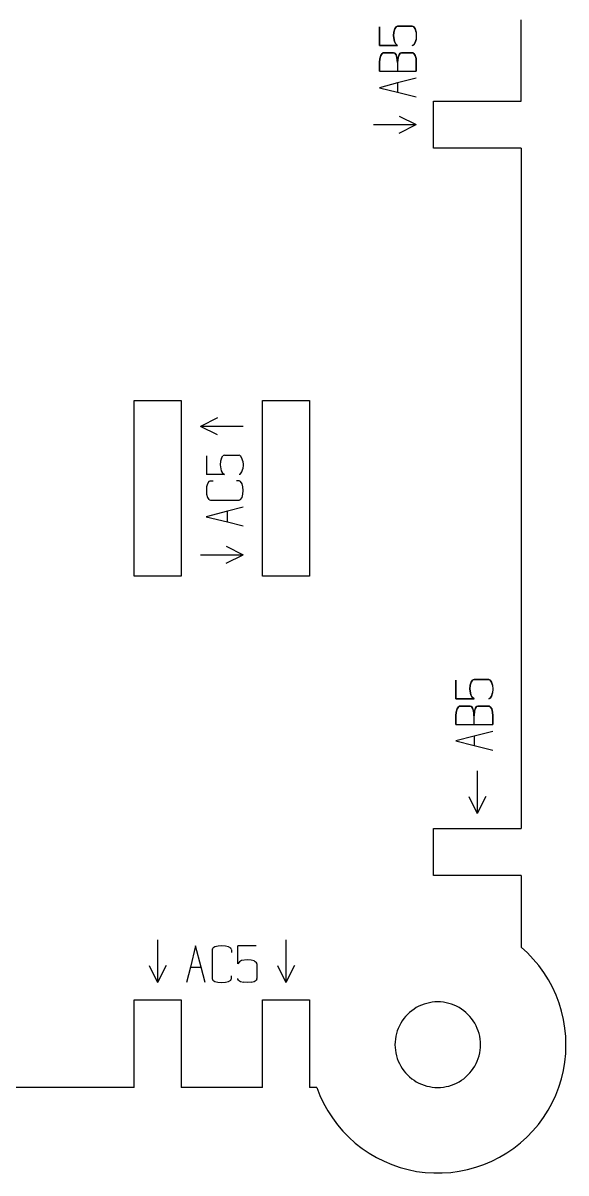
# Model space of a CAD drawing. Header units: millimetres. Extents: x -915 to -764, y -292 to -32.
# Drawn here: x -827.7 to -764.2, y -292.4 to -158 of the extents above; entities that cross this region are included whole.
import ezdxf

# ---------------------------------------------------------------- set-up
doc = ezdxf.new("R2010")
doc.units = ezdxf.units.MM
doc.layers.add('coding', color=2, linetype='Continuous')

msp = doc.modelspace()

# ---------------------------------------------------------------- linework, layer by layer
for p, q in [((-769.47, -167.11), (-769.47, -157.61)), ((-779.72, -172.61), (-779.72, -167.11)), ((-779.72, -167.11), (-769.47, -167.11)), ((-769.47, -172.61), (-779.72, -172.61)), ((-769.47, -172.61), (-769.47, -252.11)), ((-814.72, -222.61), (-814.72, -202.11)), ((-814.72, -202.11), (-809.22, -202.11)), ((-809.22, -202.11), (-809.22, -222.61)), ((-799.72, -222.61), (-799.72, -202.11)), ((-799.72, -202.11), (-794.22, -202.11)), ((-794.22, -202.11), (-794.22, -222.61)), ((-809.22, -222.61), (-814.72, -222.61)), ((-794.22, -222.61), (-799.72, -222.61)), ((-779.72, -252.11), (-769.47, -252.11)), ((-779.72, -257.61), (-779.72, -252.11)), ((-769.47, -257.61), (-779.72, -257.61)), ((-769.47, -257.61), (-769.47, -265.96)), ((-768.73, -266.63), (-769.47, -265.96)), ((-768.04, -267.36), (-768.73, -266.63)), ((-767.4, -268.12), (-768.04, -267.36)), ((-766.81, -268.93), (-767.4, -268.12)), ((-766.27, -269.78), (-766.81, -268.93)), ((-765.8, -270.65), (-766.27, -269.78)), ((-765.38, -271.56), (-765.8, -270.65)), ((-814.72, -282.36), (-814.72, -272.11)), ((-814.72, -272.11), (-809.22, -272.11)), ((-809.22, -272.11), (-809.22, -282.36)), ((-799.72, -282.36), (-799.72, -272.11)), ((-799.72, -272.11), (-794.22, -272.11)), ((-794.22, -272.11), (-794.22, -282.36)), ((-781.13, -272.74), (-781.43, -272.87)), ((-780.82, -272.62), (-781.13, -272.74)), ((-780.51, -272.53), (-780.82, -272.62)), ((-780.19, -272.45), (-780.51, -272.53)), ((-779.87, -272.4), (-780.19, -272.45)), ((-779.54, -272.37), (-779.87, -272.4)), ((-779.22, -272.36), (-779.54, -272.37)), ((-778.89, -272.37), (-779.22, -272.36)), ((-778.56, -272.4), (-778.89, -272.37)), ((-778.24, -272.45), (-778.56, -272.4)), ((-777.92, -272.53), (-778.24, -272.45)), ((-777.61, -272.62), (-777.92, -272.53)), ((-777.3, -272.74), (-777.61, -272.62)), ((-777.01, -272.87), (-777.3, -272.74)), ((-765.03, -272.5), (-765.38, -271.56)), ((-764.73, -273.45), (-765.03, -272.5)), ((-782.98, -274.06), (-783.18, -274.31)), ((-782.75, -273.82), (-782.98, -274.06)), ((-782.51, -273.6), (-782.75, -273.82)), ((-782.26, -273.39), (-782.51, -273.6)), ((-781.99, -273.2), (-782.26, -273.39)), ((-781.72, -273.03), (-781.99, -273.2)), ((-781.43, -272.87), (-781.72, -273.03)), ((-776.72, -273.03), (-777.01, -272.87)), ((-776.44, -273.2), (-776.72, -273.03)), ((-776.17, -273.39), (-776.44, -273.2)), ((-775.92, -273.6), (-776.17, -273.39)), ((-775.68, -273.82), (-775.92, -273.6)), ((-775.46, -274.06), (-775.68, -273.82)), ((-775.25, -274.31), (-775.46, -274.06)), ((-764.51, -274.43), (-764.73, -273.45)), ((-783.84, -275.45), (-783.95, -275.75)), ((-783.7, -275.15), (-783.84, -275.45)), ((-783.55, -274.86), (-783.7, -275.15)), ((-783.37, -274.58), (-783.55, -274.86)), ((-783.18, -274.31), (-783.37, -274.58)), ((-775.06, -274.58), (-775.25, -274.31)), ((-774.89, -274.86), (-775.06, -274.58)), ((-774.73, -275.15), (-774.89, -274.86)), ((-774.6, -275.45), (-774.73, -275.15)), ((-774.48, -275.75), (-774.6, -275.45)), ((-764.34, -275.41), (-764.51, -274.43)), ((-764.25, -276.41), (-764.34, -275.41)), ((-784.17, -276.71), (-784.21, -277.03)), ((-784.12, -276.38), (-784.17, -276.71)), ((-784.05, -276.06), (-784.12, -276.38)), ((-783.95, -275.75), (-784.05, -276.06)), ((-774.39, -276.06), (-774.48, -275.75)), ((-774.31, -276.38), (-774.39, -276.06)), ((-774.26, -276.71), (-774.31, -276.38)), ((-774.23, -277.03), (-774.26, -276.71)), ((-764.22, -277.4), (-764.25, -276.41)), ((-784.21, -277.03), (-784.22, -277.36)), ((-784.22, -277.36), (-784.21, -277.69)), ((-784.21, -277.69), (-784.17, -278.01)), ((-784.17, -278.01), (-784.12, -278.33)), ((-774.31, -278.33), (-774.26, -278.01)), ((-774.26, -278.01), (-774.23, -277.69)), ((-774.22, -277.36), (-774.23, -277.03)), ((-774.23, -277.69), (-774.22, -277.36)), ((-764.25, -278.4), (-764.22, -277.4)), ((-784.12, -278.33), (-784.05, -278.65)), ((-784.05, -278.65), (-783.95, -278.97)), ((-783.95, -278.97), (-783.84, -279.27)), ((-783.84, -279.27), (-783.7, -279.57)), ((-774.73, -279.57), (-774.6, -279.27)), ((-774.6, -279.27), (-774.48, -278.97)), ((-774.48, -278.97), (-774.39, -278.65)), ((-774.39, -278.65), (-774.31, -278.33)), ((-764.52, -280.38), (-764.36, -279.4)), ((-764.36, -279.4), (-764.25, -278.4)), ((-783.7, -279.57), (-783.55, -279.86)), ((-783.55, -279.86), (-783.37, -280.14)), ((-783.37, -280.14), (-783.18, -280.4)), ((-783.18, -280.4), (-782.98, -280.66)), ((-782.98, -280.66), (-782.75, -280.89)), ((-775.68, -280.89), (-775.46, -280.66)), ((-775.46, -280.66), (-775.25, -280.4)), ((-775.25, -280.4), (-775.06, -280.14)), ((-775.06, -280.14), (-774.89, -279.86)), ((-774.89, -279.86), (-774.73, -279.57)), ((-764.76, -281.35), (-764.52, -280.38)), ((-782.75, -280.89), (-782.51, -281.12)), ((-782.51, -281.12), (-782.26, -281.33)), ((-782.26, -281.33), (-781.99, -281.52)), ((-781.99, -281.52), (-781.72, -281.69)), ((-781.72, -281.69), (-781.43, -281.84)), ((-781.43, -281.84), (-781.13, -281.98)), ((-781.13, -281.98), (-780.82, -282.09)), ((-780.82, -282.09), (-780.51, -282.19)), ((-777.92, -282.19), (-777.61, -282.09)), ((-777.61, -282.09), (-777.3, -281.98)), ((-777.3, -281.98), (-777.01, -281.84)), ((-777.01, -281.84), (-776.72, -281.69)), ((-776.72, -281.69), (-776.44, -281.52)), ((-776.44, -281.52), (-776.17, -281.33)), ((-776.17, -281.33), (-775.92, -281.12)), ((-775.92, -281.12), (-775.68, -280.89)), ((-765.06, -282.31), (-764.76, -281.35)), ((-814.72, -282.36), (-864.22, -282.36)), ((-799.72, -282.36), (-809.22, -282.36)), ((-793.36, -282.36), (-794.22, -282.36)), ((-793.36, -282.36), (-792.99, -283.29)), ((-792.99, -283.29), (-792.57, -284.19)), ((-780.51, -282.19), (-780.19, -282.26)), ((-780.19, -282.26), (-779.87, -282.32)), ((-779.87, -282.32), (-779.54, -282.35)), ((-779.54, -282.35), (-779.22, -282.36)), ((-779.22, -282.36), (-778.89, -282.35)), ((-778.89, -282.35), (-778.56, -282.32)), ((-778.56, -282.32), (-778.24, -282.26)), ((-778.24, -282.26), (-777.92, -282.19)), ((-765.84, -284.15), (-765.42, -283.24)), ((-765.42, -283.24), (-765.06, -282.31)), ((-792.57, -284.19), (-792.08, -285.07)), ((-766.32, -285.02), (-765.84, -284.15)), ((-792.08, -285.07), (-791.54, -285.91)), ((-791.54, -285.91), (-790.95, -286.71)), ((-767.45, -286.67), (-766.86, -285.86)), ((-766.86, -285.86), (-766.32, -285.02)), ((-790.95, -286.71), (-790.3, -287.47)), ((-790.3, -287.47), (-789.6, -288.18)), ((-768.8, -288.15), (-768.1, -287.43)), ((-768.1, -287.43), (-767.45, -286.67)), ((-789.6, -288.18), (-788.86, -288.85)), ((-788.86, -288.85), (-788.07, -289.47)), ((-770.32, -289.44), (-769.54, -288.82)), ((-769.54, -288.82), (-768.8, -288.15)), ((-788.07, -289.47), (-787.24, -290.03)), ((-787.24, -290.03), (-786.38, -290.54)), ((-772.01, -290.51), (-771.15, -290)), ((-771.15, -290), (-770.32, -289.44)), ((-786.38, -290.54), (-785.49, -290.98)), ((-785.49, -290.98), (-784.57, -291.37)), ((-784.57, -291.37), (-783.62, -291.7)), ((-774.76, -291.68), (-773.82, -291.35)), ((-773.82, -291.35), (-772.9, -290.96)), ((-772.9, -290.96), (-772.01, -290.51)), ((-783.62, -291.7), (-782.66, -291.96)), ((-782.66, -291.96), (-781.68, -292.16)), ((-781.68, -292.16), (-780.69, -292.29)), ((-780.69, -292.29), (-779.69, -292.35)), ((-779.69, -292.35), (-778.69, -292.35)), ((-778.69, -292.35), (-777.69, -292.28)), ((-777.69, -292.28), (-776.7, -292.15)), ((-776.7, -292.15), (-775.72, -291.95)), ((-775.72, -291.95), (-774.76, -291.68))]:
    msp.add_line(p, q)
at = {"layer": 'coding'}
for p, q in [((-786.02, -160.61), (-786.02, -158.43)), ((-786.02, -158.43), (-786.02, -160.61)), ((-784.09, -158.44), (-784.25, -158.68)), ((-784.25, -158.68), (-784.09, -158.44)), ((-784, -158.38), (-784.09, -158.44)), ((-784.09, -158.44), (-784, -158.38)), ((-783.91, -158.36), (-784, -158.38)), ((-784, -158.38), (-783.91, -158.36)), ((-782.2, -158.36), (-783.91, -158.36)), ((-783.91, -158.36), (-782.2, -158.36)), ((-782.1, -158.38), (-782.2, -158.36)), ((-782.2, -158.36), (-782.1, -158.38)), ((-782.01, -158.44), (-782.1, -158.38)), ((-782.1, -158.38), (-782.01, -158.44)), ((-781.86, -158.68), (-782.01, -158.44)), ((-782.01, -158.44), (-781.86, -158.68)), ((-784.35, -159.04), (-784.39, -159.48)), ((-784.39, -159.48), (-784.35, -159.04)), ((-784.39, -159.48), (-784.29, -160.16)), ((-784.29, -160.16), (-784.39, -159.48)), ((-784.25, -158.68), (-784.35, -159.04)), ((-784.35, -159.04), (-784.25, -158.68)), ((-781.75, -159.04), (-781.86, -158.68)), ((-781.86, -158.68), (-781.75, -159.04)), ((-781.75, -159.04), (-781.72, -159.48)), ((-781.72, -159.48), (-781.75, -159.92)), ((-783.91, -160.61), (-786.02, -160.61)), ((-786.02, -160.61), (-783.91, -160.61)), ((-784.29, -160.16), (-784.16, -160.39)), ((-784.16, -160.39), (-784.29, -160.16)), ((-784.16, -160.39), (-783.91, -160.61)), ((-783.91, -160.61), (-784.16, -160.39)), ((-782.1, -160.59), (-782.2, -160.61)), ((-782.2, -160.61), (-782.1, -160.59)), ((-782.01, -160.53), (-782.1, -160.59)), ((-782.1, -160.59), (-782.01, -160.53)), ((-781.86, -160.28), (-782.01, -160.53)), ((-782.01, -160.53), (-781.86, -160.28)), ((-781.75, -159.92), (-781.86, -160.28)), ((-781.86, -160.28), (-781.75, -159.92)), ((-785.99, -162.16), (-786.02, -162.59)), ((-786.02, -162.59), (-785.99, -162.16)), ((-785.88, -161.79), (-785.99, -162.16)), ((-785.99, -162.16), (-785.88, -161.79)), ((-785.72, -161.54), (-785.88, -161.79)), ((-785.88, -161.79), (-785.72, -161.54)), ((-785.64, -161.48), (-785.72, -161.54)), ((-785.72, -161.54), (-785.64, -161.48)), ((-785.54, -161.46), (-785.64, -161.48)), ((-785.64, -161.48), (-785.54, -161.46)), ((-784.38, -161.46), (-785.54, -161.46)), ((-785.54, -161.46), (-784.38, -161.46)), ((-784.22, -161.52), (-784.38, -161.46)), ((-784.38, -161.46), (-784.22, -161.52)), ((-784.08, -161.69), (-784.22, -161.52)), ((-784.22, -161.52), (-784.08, -161.69)), ((-783.98, -162.03), (-784.08, -161.69)), ((-784.08, -161.69), (-783.98, -162.03)), ((-783.91, -162.59), (-783.98, -162.03)), ((-783.98, -162.03), (-783.91, -162.59)), ((-783.91, -162.59), (-783.85, -162.03)), ((-783.85, -162.03), (-783.91, -162.59)), ((-783.85, -162.03), (-783.74, -161.69)), ((-783.74, -161.69), (-783.85, -162.03)), ((-783.74, -161.69), (-783.61, -161.52)), ((-783.6, -161.52), (-783.74, -161.69)), ((-783.61, -161.52), (-783.45, -161.46)), ((-783.45, -161.46), (-783.6, -161.52)), ((-783.45, -161.46), (-782.2, -161.46)), ((-782.2, -161.46), (-783.45, -161.46)), ((-782.2, -161.46), (-782.1, -161.48)), ((-782.1, -161.48), (-782.2, -161.46)), ((-782.1, -161.48), (-782.01, -161.54)), ((-782.01, -161.54), (-782.1, -161.48)), ((-782.01, -161.54), (-781.85, -161.79)), ((-781.85, -161.79), (-782.01, -161.54)), ((-781.85, -161.79), (-781.75, -162.15)), ((-781.75, -162.15), (-781.85, -161.79)), ((-781.75, -162.15), (-781.72, -162.59)), ((-781.72, -162.59), (-781.75, -162.15)), ((-786.02, -162.59), (-786.02, -163.6)), ((-786.02, -163.6), (-786.02, -162.59)), ((-786.02, -163.6), (-783.91, -163.6)), ((-783.91, -162.59), (-783.91, -163.6)), ((-783.91, -163.6), (-781.72, -163.6)), ((-781.72, -162.59), (-781.72, -163.6)), ((-781.72, -163.6), (-781.72, -162.59)), ((-783.91, -164.99), (-786.03, -165.54)), ((-781.72, -164.41), (-783.91, -164.99)), ((-783.91, -164.99), (-783.91, -166.06)), ((-786.03, -165.54), (-783.91, -166.06)), ((-783.91, -166.06), (-781.72, -166.6)), ((-783.72, -168.86), (-781.72, -169.86)), ((-786.72, -169.86), (-781.72, -169.86)), ((-783.72, -170.86), (-781.72, -169.86)), ((-804.97, -204.11), (-806.97, -205.11)), ((-801.97, -205.11), (-806.97, -205.11)), ((-804.97, -206.11), (-806.97, -205.11)), ((-806.27, -208.57), (-806.27, -210.74)), ((-804.6, -209.18), (-804.64, -209.62)), ((-804.5, -208.82), (-804.6, -209.18)), ((-804.5, -208.82), (-804.34, -208.57)), ((-804.25, -208.51), (-804.34, -208.57)), ((-804.16, -208.49), (-804.25, -208.51)), ((-804.16, -208.49), (-802.45, -208.49)), ((-802.35, -208.51), (-802.45, -208.49)), ((-802.35, -208.51), (-802.26, -208.57)), ((-802.11, -208.82), (-802.26, -208.57)), ((-802, -209.18), (-802.11, -208.82)), ((-802, -209.18), (-801.97, -209.62)), ((-804.16, -210.74), (-806.27, -210.74)), ((-804.64, -209.62), (-804.54, -210.29)), ((-804.54, -210.29), (-804.41, -210.52)), ((-804.41, -210.52), (-804.16, -210.74)), ((-802.35, -210.72), (-802.45, -210.74)), ((-802.26, -210.66), (-802.35, -210.72)), ((-802.26, -210.66), (-802.11, -210.42)), ((-802.11, -210.42), (-802, -210.06)), ((-801.97, -209.62), (-802, -210.06)), ((-806.24, -212.17), (-806.27, -212.61)), ((-806.13, -211.81), (-806.24, -212.17)), ((-805.97, -211.57), (-806.13, -211.81)), ((-805.89, -211.5), (-805.97, -211.57)), ((-805.89, -211.5), (-805.79, -211.48)), ((-805.79, -211.48), (-805.49, -211.48)), ((-802.45, -211.48), (-802.75, -211.48)), ((-802.35, -211.5), (-802.45, -211.48)), ((-802.26, -211.57), (-802.35, -211.5)), ((-802.1, -211.81), (-802.26, -211.57)), ((-802, -212.17), (-802.1, -211.81)), ((-801.97, -212.61), (-802, -212.17)), ((-806.27, -212.61), (-806.24, -213.05)), ((-806.24, -213.05), (-806.13, -213.41)), ((-806.13, -213.41), (-805.98, -213.65)), ((-802.26, -213.65), (-802.1, -213.41)), ((-802.1, -213.41), (-802, -213.05)), ((-802, -213.05), (-801.97, -212.61)), ((-805.89, -213.71), (-805.98, -213.65)), ((-805.89, -213.71), (-805.79, -213.73)), ((-805.79, -213.73), (-802.45, -213.73)), ((-801.97, -214.54), (-803.78, -215.02)), ((-802.45, -213.73), (-802.35, -213.71)), ((-802.35, -213.71), (-802.26, -213.65)), ((-803.78, -215.02), (-806.28, -215.67)), ((-806.28, -215.67), (-803.79, -216.28)), ((-803.79, -216.28), (-803.78, -215.02)), ((-803.79, -216.28), (-801.97, -216.73)), ((-806.97, -220.11), (-801.97, -220.11)), ((-803.97, -219.11), (-801.97, -220.11)), ((-803.97, -221.11), (-801.97, -220.11)), ((-777.09, -236.94), (-777.09, -234.77)), ((-777.09, -234.77), (-777.09, -236.94)), ((-775.31, -235.01), (-775.41, -235.37)), ((-775.41, -235.37), (-775.31, -235.01)), ((-775.15, -234.77), (-775.31, -235.01)), ((-775.31, -235.01), (-775.15, -234.77)), ((-775.06, -234.71), (-775.15, -234.77)), ((-775.15, -234.77), (-775.06, -234.71)), ((-774.97, -234.69), (-775.06, -234.71)), ((-775.06, -234.71), (-774.97, -234.69)), ((-773.26, -234.69), (-774.97, -234.69)), ((-774.97, -234.69), (-773.26, -234.69)), ((-773.16, -234.71), (-773.26, -234.69)), ((-773.26, -234.69), (-773.16, -234.71)), ((-773.07, -234.77), (-773.16, -234.71)), ((-773.16, -234.71), (-773.07, -234.77)), ((-772.92, -235.01), (-773.07, -234.77)), ((-773.07, -234.77), (-772.92, -235.01)), ((-772.81, -235.37), (-772.92, -235.01)), ((-772.92, -235.01), (-772.81, -235.37)), ((-775.41, -235.37), (-775.45, -235.82)), ((-775.45, -235.82), (-775.41, -235.37)), ((-775.45, -235.82), (-775.35, -236.49)), ((-775.35, -236.49), (-775.45, -235.82)), ((-772.81, -236.26), (-772.92, -236.62)), ((-772.92, -236.62), (-772.81, -236.26)), ((-772.81, -235.37), (-772.78, -235.82)), ((-772.78, -235.82), (-772.81, -236.26)), ((-774.97, -236.94), (-777.09, -236.94)), ((-777.09, -236.94), (-774.97, -236.94)), ((-776.7, -237.82), (-776.79, -237.88)), ((-776.79, -237.88), (-776.7, -237.82)), ((-776.6, -237.79), (-776.7, -237.82)), ((-776.7, -237.82), (-776.6, -237.79)), ((-775.44, -237.79), (-776.6, -237.79)), ((-776.6, -237.79), (-775.44, -237.79)), ((-775.28, -237.85), (-775.44, -237.79)), ((-775.44, -237.79), (-775.28, -237.85)), ((-775.35, -236.49), (-775.22, -236.72)), ((-775.22, -236.72), (-775.35, -236.49)), ((-775.22, -236.72), (-774.97, -236.94)), ((-774.97, -236.94), (-775.22, -236.72)), ((-774.67, -237.85), (-774.51, -237.79)), ((-774.51, -237.79), (-774.67, -237.85)), ((-774.51, -237.79), (-773.26, -237.79)), ((-773.26, -237.79), (-774.51, -237.79)), ((-773.16, -236.92), (-773.26, -236.94)), ((-773.26, -236.94), (-773.16, -236.92)), ((-773.26, -237.79), (-773.16, -237.82)), ((-773.16, -237.82), (-773.26, -237.79)), ((-773.07, -236.86), (-773.16, -236.92)), ((-773.16, -236.92), (-773.07, -236.86)), ((-773.16, -237.82), (-773.07, -237.88)), ((-773.07, -237.88), (-773.16, -237.82)), ((-772.92, -236.62), (-773.07, -236.86)), ((-773.07, -236.86), (-772.92, -236.62)), ((-777.05, -238.49), (-777.09, -238.92)), ((-777.09, -238.92), (-777.05, -238.49)), ((-777.09, -238.92), (-777.09, -239.94)), ((-777.09, -239.94), (-777.09, -238.92)), ((-776.94, -238.13), (-777.05, -238.49)), ((-777.05, -238.49), (-776.94, -238.13)), ((-776.79, -237.88), (-776.94, -238.13)), ((-776.94, -238.13), (-776.79, -237.88)), ((-775.14, -238.03), (-775.28, -237.85)), ((-775.28, -237.85), (-775.14, -238.03)), ((-775.04, -238.37), (-775.14, -238.03)), ((-775.14, -238.03), (-775.04, -238.37)), ((-774.97, -238.92), (-775.04, -238.37)), ((-775.04, -238.37), (-774.98, -238.92)), ((-774.98, -238.92), (-774.91, -238.36)), ((-774.98, -238.92), (-774.98, -239.94)), ((-774.91, -238.36), (-774.97, -238.92)), ((-774.91, -238.36), (-774.8, -238.03)), ((-774.8, -238.03), (-774.91, -238.36)), ((-774.8, -238.03), (-774.67, -237.85)), ((-774.67, -237.85), (-774.8, -238.03)), ((-773.07, -237.88), (-772.91, -238.13)), ((-772.91, -238.13), (-773.07, -237.88)), ((-772.91, -238.13), (-772.81, -238.49)), ((-772.81, -238.49), (-772.91, -238.13)), ((-772.81, -238.49), (-772.78, -238.92)), ((-772.78, -238.92), (-772.81, -238.49)), ((-772.78, -238.92), (-772.78, -239.94)), ((-772.78, -239.94), (-772.78, -238.92)), ((-777.09, -239.94), (-774.98, -239.94)), ((-774.98, -239.94), (-772.78, -239.94)), ((-774.97, -241.32), (-777.09, -241.87)), ((-772.78, -240.75), (-774.97, -241.32)), ((-774.97, -241.32), (-774.97, -242.39)), ((-777.09, -241.87), (-774.97, -242.39)), ((-774.97, -242.39), (-772.78, -242.93)), ((-774.59, -245.36), (-774.59, -250.36)), ((-775.59, -248.36), (-774.59, -250.36)), ((-773.59, -248.36), (-774.59, -250.36)), ((-811.97, -265.11), (-811.97, -270.11)), ((-807.53, -265.79), (-808.14, -268.29)), ((-806.88, -268.29), (-807.53, -265.79)), ((-805.27, -265.94), (-805.51, -266.1)), ((-804.9, -265.84), (-805.27, -265.94)), ((-804.47, -265.8), (-804.9, -265.84)), ((-804.03, -265.84), (-804.47, -265.8)), ((-803.67, -265.94), (-804.03, -265.84)), ((-803.42, -266.1), (-803.67, -265.94)), ((-802.6, -267.92), (-802.6, -265.8)), ((-800.43, -265.8), (-802.6, -265.8)), ((-796.97, -265.11), (-796.97, -270.11)), ((-805.57, -266.19), (-805.59, -266.28)), ((-805.59, -266.28), (-805.59, -269.63)), ((-805.57, -266.19), (-805.51, -266.1)), ((-803.36, -266.19), (-803.42, -266.1)), ((-803.36, -266.19), (-803.34, -266.28)), ((-803.34, -266.28), (-803.34, -266.59)), ((-812.97, -268.11), (-811.97, -270.11)), ((-810.97, -268.11), (-811.97, -270.11)), ((-808.14, -268.29), (-808.59, -270.11)), ((-808.14, -268.29), (-806.88, -268.29)), ((-806.4, -270.11), (-806.88, -268.29)), ((-802.38, -267.66), (-802.6, -267.92)), ((-802.15, -267.54), (-802.38, -267.66)), ((-801.48, -267.44), (-802.15, -267.54)), ((-801.03, -267.47), (-801.48, -267.44)), ((-800.67, -267.58), (-801.03, -267.47)), ((-800.67, -267.58), (-800.43, -267.73)), ((-800.37, -267.82), (-800.43, -267.73)), ((-800.35, -267.92), (-800.37, -267.82)), ((-800.35, -267.92), (-800.35, -269.63)), ((-797.97, -268.11), (-796.97, -270.11)), ((-795.97, -268.11), (-796.97, -270.11)), ((-805.59, -269.63), (-805.57, -269.73)), ((-805.57, -269.73), (-805.51, -269.82)), ((-805.51, -269.82), (-805.27, -269.97)), ((-805.27, -269.97), (-804.91, -270.07)), ((-804.91, -270.07), (-804.47, -270.11)), ((-804.47, -270.11), (-804.02, -270.07)), ((-804.02, -270.07), (-803.67, -269.97)), ((-803.67, -269.97), (-803.42, -269.81)), ((-803.42, -269.81), (-803.36, -269.72)), ((-803.36, -269.72), (-803.34, -269.63)), ((-803.34, -269.63), (-803.34, -269.32)), ((-802.58, -269.72), (-802.6, -269.63)), ((-802.52, -269.81), (-802.58, -269.72)), ((-802.52, -269.81), (-802.28, -269.97)), ((-802.28, -269.97), (-801.92, -270.07)), ((-801.48, -270.11), (-801.92, -270.07)), ((-801.03, -270.07), (-801.48, -270.11)), ((-801.03, -270.07), (-800.67, -269.97)), ((-800.67, -269.97), (-800.43, -269.81)), ((-800.37, -269.72), (-800.43, -269.81)), ((-800.37, -269.72), (-800.35, -269.63))]:
    msp.add_line(p, q, dxfattribs=at)

doc.saveas('drawing.dxf')
